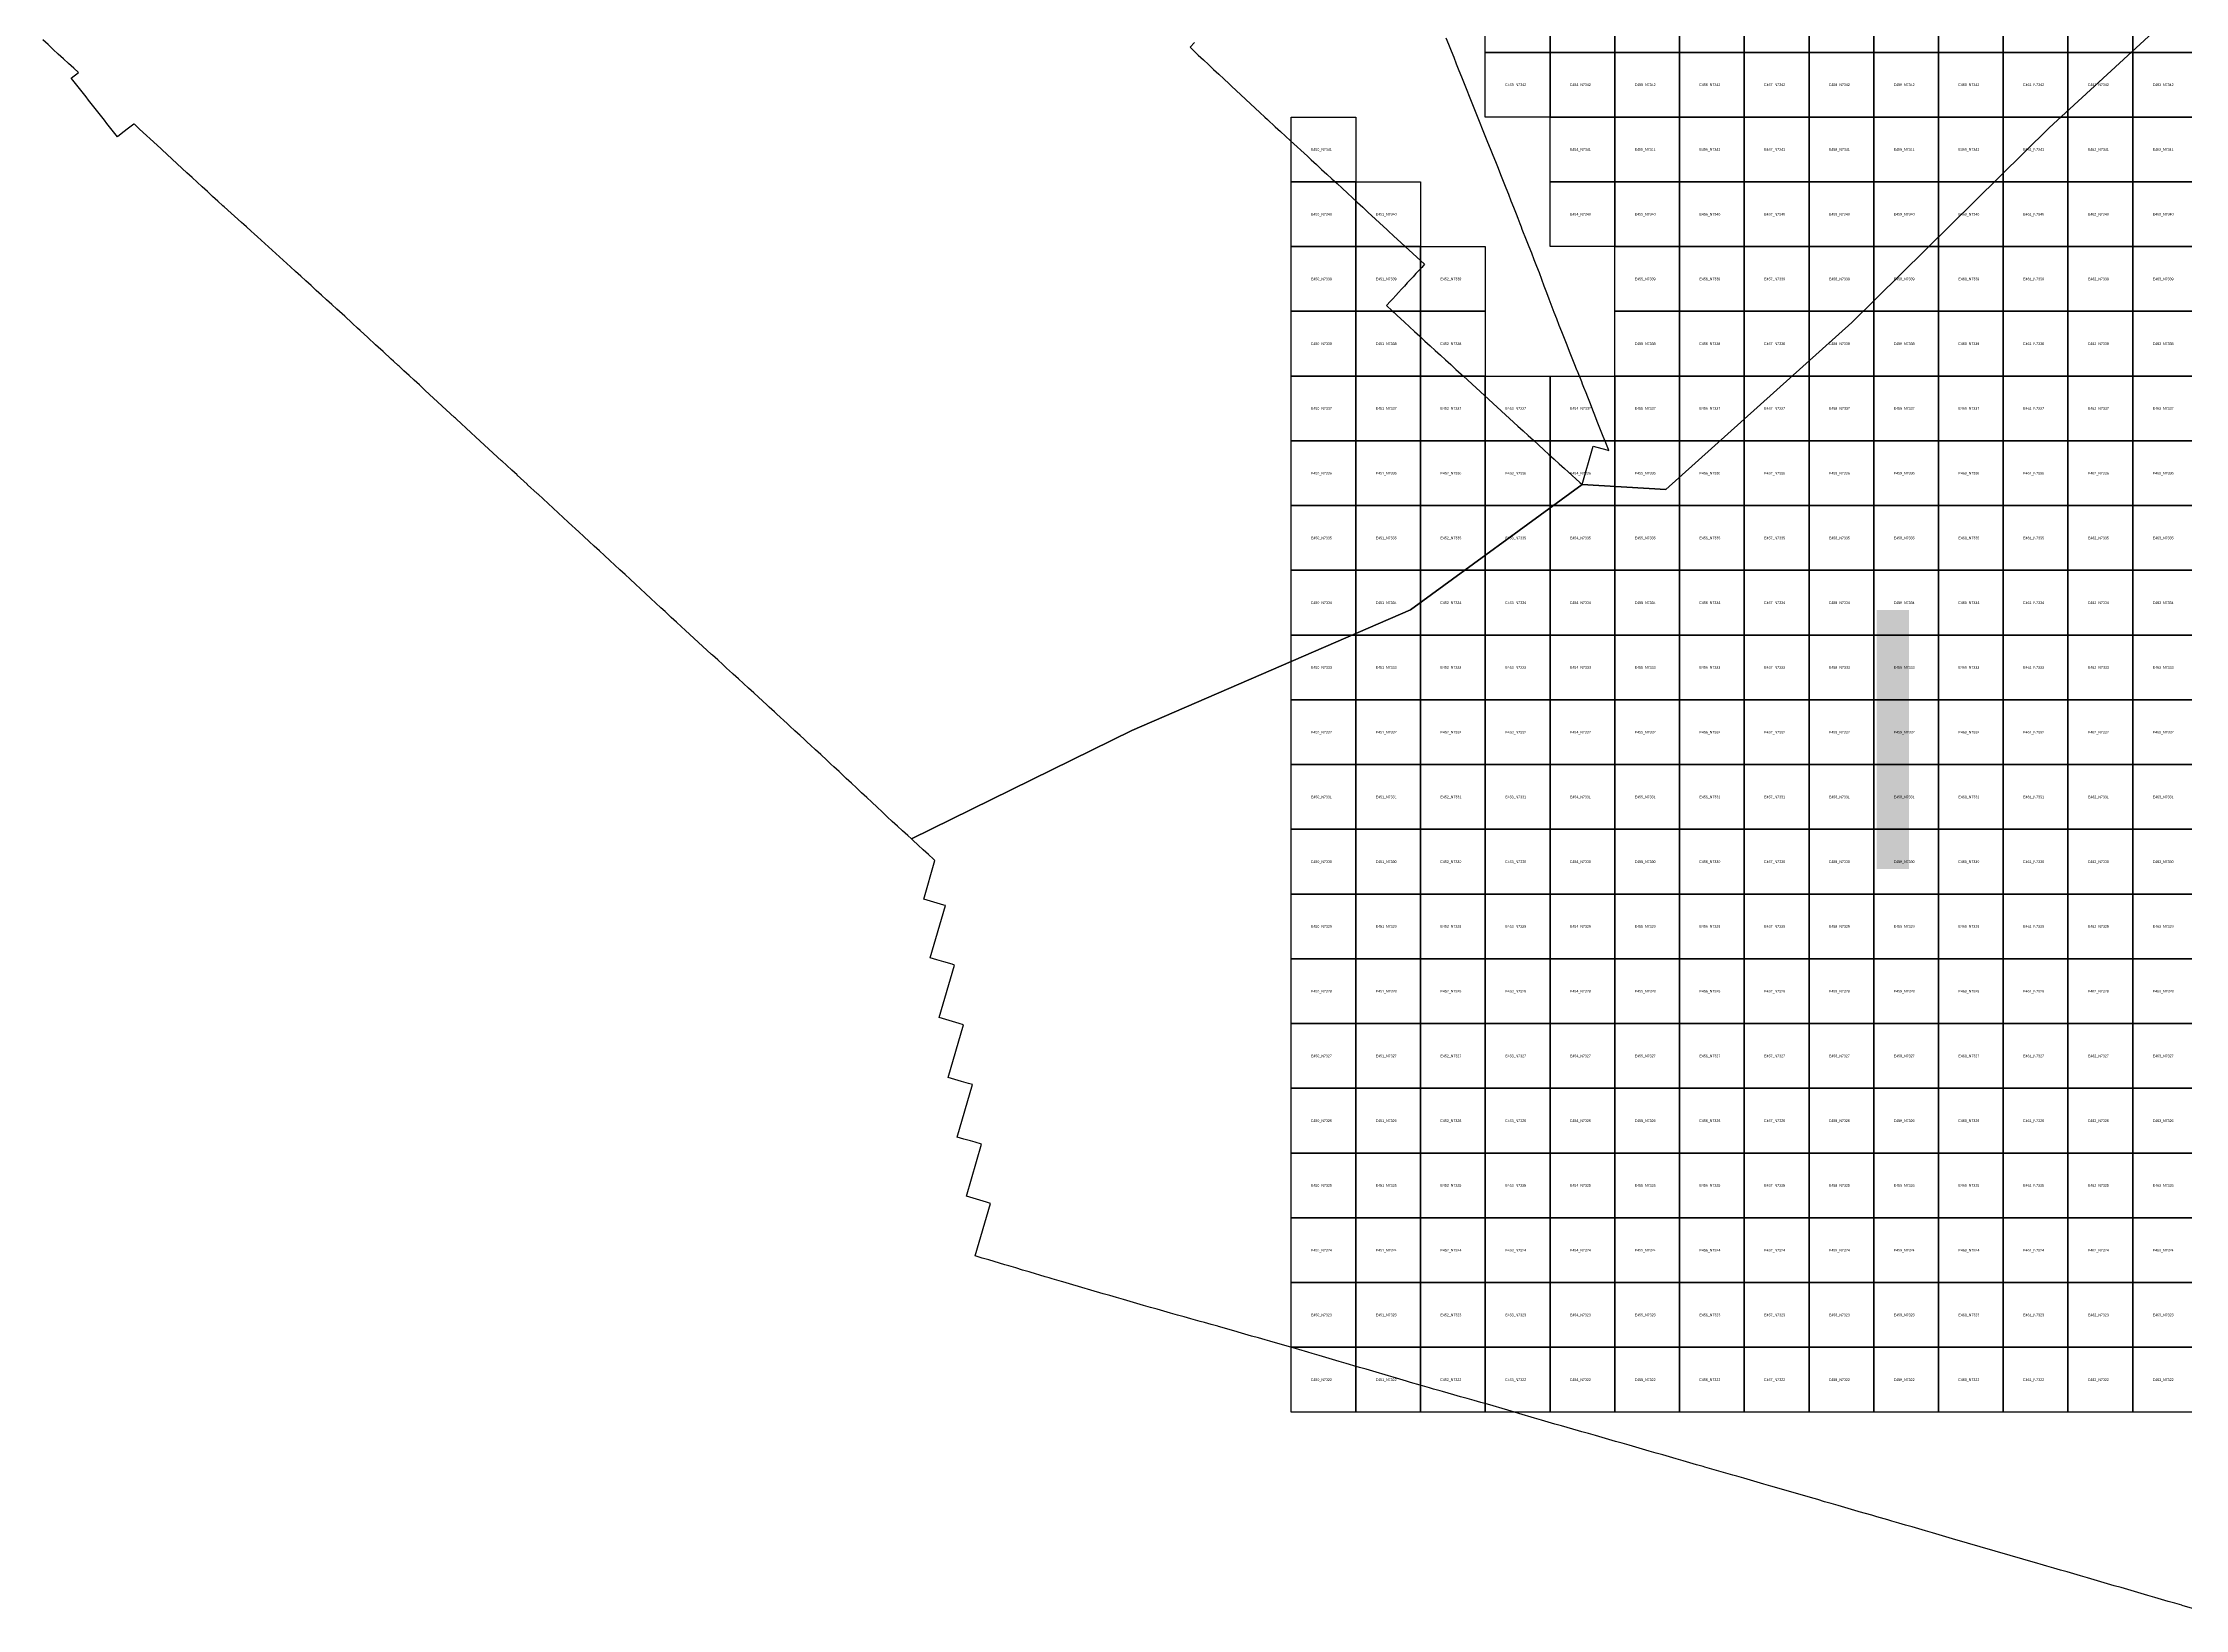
# Model space of a CAD drawing. Extents: x 325010 to 598009, y 7224244 to 7546188.
# Drawn here: x 430722 to 463809, y 7318956 to 7343147 of the extents above; entities that cross this region are included whole.
import ezdxf

# ---------------------------------------------------------------- set-up
doc = ezdxf.new("R2010")
doc.units = 0
for name, color, linetype in [('I', 7, 'Continuous'), ('J', 7, 'Continuous'), ('L', 7, 'Continuous'), ('Limpopo_1', 7, 'Continuous')]:
    doc.layers.add(name, color=color, linetype=linetype)

msp = doc.modelspace()

# ---------------------------------------------------------------- linework, layer by layer
for points in [[(450000, 7341000), (450000, 7342000), (451000, 7342000), (451000, 7341000)], [(450000, 7340000), (450000, 7341000), (451000, 7341000), (451000, 7340000)], [(450000, 7339000), (450000, 7340000), (451000, 7340000), (451000, 7339000)], [(450000, 7338000), (450000, 7339000), (451000, 7339000), (451000, 7338000)], [(450000, 7337000), (450000, 7338000), (451000, 7338000), (451000, 7337000)], [(450000, 7336000), (450000, 7337000), (451000, 7337000), (451000, 7336000)], [(450000, 7335000), (450000, 7336000), (451000, 7336000), (451000, 7335000)], [(450000, 7334000), (450000, 7335000), (451000, 7335000), (451000, 7334000)], [(450000, 7333000), (450000, 7334000), (451000, 7334000), (451000, 7333000)], [(450000, 7332000), (450000, 7333000), (451000, 7333000), (451000, 7332000)], [(450000, 7331000), (450000, 7332000), (451000, 7332000), (451000, 7331000)], [(450000, 7330000), (450000, 7331000), (451000, 7331000), (451000, 7330000)], [(450000, 7329000), (450000, 7330000), (451000, 7330000), (451000, 7329000)], [(450000, 7328000), (450000, 7329000), (451000, 7329000), (451000, 7328000)], [(450000, 7327000), (450000, 7328000), (451000, 7328000), (451000, 7327000)], [(450000, 7326000), (450000, 7327000), (451000, 7327000), (451000, 7326000)], [(450000, 7325000), (450000, 7326000), (451000, 7326000), (451000, 7325000)], [(450000, 7324000), (450000, 7325000), (451000, 7325000), (451000, 7324000)], [(450000, 7323000), (450000, 7324000), (451000, 7324000), (451000, 7323000)], [(450000, 7322000), (450000, 7323000), (451000, 7323000), (451000, 7322000)]]:
    msp.add_lwpolyline(points, close=True)
at = {"layer": 'I'}
msp.add_lwpolyline([(463959, 7318956), (463761, 7319014), (463756, 7319015), (463651, 7319046), (463547, 7319076), (463443, 7319106), (463339, 7319136), (463235, 7319167), (463131, 7319198), (463027, 7319228), (462923, 7319258), (462819, 7319288), (462715, 7319318), (462611, 7319348), (462507, 7319378), (462403, 7319409), (462299, 7319439), (462195, 7319469), (462091, 7319500), (461987, 7319530), (461883, 7319560), (461779, 7319590), (461674, 7319620), (461570, 7319650), (461535, 7319661), (460217, 7320042), (460113, 7320072), (460009, 7320104), (459906, 7320134), (459801, 7320164), (459697, 7320195), (459593, 7320225), (459489, 7320255), (459385, 7320285), (459281, 7320315), (459215, 7320334), (459049, 7320382), (458969, 7320405), (458873, 7320433), (458776, 7320461), (458761, 7320466), (458657, 7320496), (458552, 7320526), (458448, 7320556), (458344, 7320586), (458240, 7320616), (458136, 7320647), (458080, 7320663), (457408, 7320858), (457303, 7320887), (457199, 7320917), (457095, 7320948), (456991, 7320978), (456887, 7321008), (456824, 7321026), (456390, 7321151), (456366, 7321158), (456262, 7321187), (456158, 7321217), (456054, 7321247), (455950, 7321277), (455846, 7321307), (455741, 7321337), (455637, 7321367), (455533, 7321397), (455429, 7321427), (455325, 7321457), (455221, 7321487), (455116, 7321517), (455012, 7321547), (454908, 7321577), (454804, 7321607), (454700, 7321637), (454596, 7321667), (454492, 7321696), (454439, 7321711), (454179, 7321785), (454075, 7321815), (453971, 7321845), (453867, 7321875), (453762, 7321906), (453659, 7321936), (453623, 7321947), (453346, 7322027), (453035, 7322120), (452930, 7322149), (452826, 7322178), (452722, 7322207), (452617, 7322237), (452513, 7322266), (452340, 7322316), (452305, 7322326), (452200, 7322355), (452141, 7322373), (451992, 7322415), (451847, 7322458), (451784, 7322476), (451680, 7322506), (451576, 7322537), (451506, 7322558), (451264, 7322629), (451161, 7322660), (451057, 7322690), (450972, 7322716), (450904, 7322736), (450849, 7322752), (450745, 7322783), (450641, 7322814), (450537, 7322845), (450433, 7322875), (450329, 7322904), (450259, 7322924), (450120, 7322964), (449672, 7323093), (449600, 7323114), (449496, 7323144), (449392, 7323174), (449287, 7323204), (449183, 7323234), (449151, 7323243), (448881, 7323321), (448871, 7323324), (448767, 7323354), (448663, 7323383), (448599, 7323401), (448491, 7323431), (448454, 7323442), (448349, 7323470), (448245, 7323499), (448140, 7323528), (448036, 7323558), (447932, 7323587), (447828, 7323617), (447724, 7323647), (447620, 7323677), (447515, 7323707), (447411, 7323738), (447307, 7323768), (447203, 7323798), (447099, 7323828), (446579, 7323979), (446475, 7324010), (446453, 7324016), (446313, 7324058), (446267, 7324071), (446202, 7324091), (445970, 7324159), (445955, 7324164), (445851, 7324194), (445748, 7324225), (445644, 7324256), (445579, 7324275), (445332, 7324349), (445228, 7324379), (445124, 7324411), (445359, 7325222), (445297, 7325241), (444986, 7325333), (445219, 7326139), (445121, 7326167), (445051, 7326187), (444948, 7326217), (444844, 7326247), (445079, 7327058), (445017, 7327076), (444913, 7327107), (444809, 7327137), (444705, 7327168), (444941, 7327981), (444877, 7328000), (444774, 7328031), (444567, 7328092), (444801, 7328904), (444764, 7328915), (444636, 7328953), (444532, 7328984), (444428, 7329015), (444662, 7329824), (444640, 7329830), (444536, 7329861), (444432, 7329891), (444328, 7329921), (444500, 7330517), (444478, 7330537), (444399, 7330610), (444319, 7330683), (444240, 7330757), (444160, 7330830), (444137, 7330851), (447543, 7332524), (451847, 7334388), (454495, 7336324), (455790, 7336247), (458662, 7338828), (461709, 7341836), (464522, 7344424)], dxfattribs=at)
at = {"layer": 'J'}
msp.add_lwpolyline([(448508, 7343150), (448442, 7343078), (448441, 7343078), (448489, 7343032), (448568, 7342958), (448647, 7342884), (448726, 7342810), (448805, 7342736), (448885, 7342663), (448964, 7342589), (449043, 7342515), (449080, 7342480), (449518, 7342073), (449597, 7342000), (449636, 7341963), (449756, 7341852), (449835, 7341779), (449914, 7341705), (449994, 7341632), (450252, 7341394), (450312, 7341339), (450392, 7341266), (450472, 7341193), (450551, 7341120), (450631, 7341046), (450711, 7340973), (450790, 7340900), (450870, 7340827), (450949, 7340754), (451029, 7340680), (451109, 7340607), (451188, 7340534), (451486, 7340258), (451505, 7340240), (451585, 7340166), (452062, 7339727), (452018, 7339678), (451974, 7339630), (451929, 7339582), (451885, 7339534), (451840, 7339486), (451796, 7339438), (451751, 7339389), (451707, 7339341), (451662, 7339292), (451617, 7339244), (451573, 7339195), (451528, 7339147), (451483, 7339098), (451474, 7339088), (451561, 7339008), (451591, 7338981), (451637, 7338937), (451692, 7338888), (451750, 7338834), (451830, 7338761), (451909, 7338687), (451989, 7338614), (452068, 7338541), (452147, 7338468), (452227, 7338395), (452307, 7338322), (452387, 7338249), (452467, 7338177), (452547, 7338104), (452627, 7338031), (452664, 7337997), (453186, 7337521), (453505, 7337228), (453584, 7337156), (453664, 7337083), (453743, 7337009), (453823, 7336936), (453903, 7336863), (453983, 7336791), (454063, 7336718), (454143, 7336645), (454223, 7336572), (454279, 7336521), (454462, 7336354), (454495, 7336324), (451847, 7334388), (447543, 7332524), (444137, 7330851), (444080, 7330903), (444001, 7330976), (443921, 7331049), (443842, 7331122), (443762, 7331195), (443685, 7331271), (443606, 7331344), (443527, 7331418), (443448, 7331492), (443368, 7331565), (443289, 7331639), (443211, 7331713), (443131, 7331786), (443052, 7331860), (443019, 7331891), (442941, 7331964), (442894, 7332007), (442830, 7332067), (442736, 7332154), (442657, 7332228), (442577, 7332301), (442528, 7332346), (442479, 7332391), (442418, 7332447), (442338, 7332520), (442259, 7332593), (442217, 7332633), (442056, 7332780), (442021, 7332813), (441941, 7332886), (441908, 7332917), (441703, 7333106), (441623, 7333178), (441543, 7333252), (441464, 7333325), (441384, 7333398), (441373, 7333408), (441282, 7333491), (441225, 7333543), (441145, 7333616), (441065, 7333690), (441051, 7333702), (440643, 7334076), (440587, 7334127), (440507, 7334200), (440428, 7334273), (440332, 7334362), (440269, 7334420), (440190, 7334493), (440110, 7334566), (440031, 7334640), (439952, 7334714), (439873, 7334787), (439794, 7334861), (439715, 7334934), (439636, 7335008), (439556, 7335081), (439477, 7335154), (439397, 7335227), (439318, 7335301), (439238, 7335374), (439159, 7335447), (439079, 7335520), (438999, 7335593), (438843, 7335737), (438841, 7335740), (438838, 7335742), (438370, 7336175), (438364, 7336179), (438359, 7336184), (438210, 7336322), (438206, 7336326), (438201, 7336330), (438050, 7336470), (438047, 7336473), (437967, 7336546), (437888, 7336619), (437809, 7336692), (437808, 7336693), (437411, 7337057), (437411, 7337058), (437331, 7337131), (437112, 7337333), (437093, 7337351), (437082, 7337360), (436629, 7337778), (436616, 7337790), (436537, 7337863), (436457, 7337936), (436378, 7338010), (436298, 7338083), (436224, 7338152), (436210, 7338165), (436140, 7338229), (436103, 7338263), (435977, 7338379), (435901, 7338449), (435862, 7338485), (435743, 7338596), (435624, 7338705), (435583, 7338741), (435503, 7338814), (435502, 7338816), (435384, 7338923), (435344, 7338960), (435264, 7339033), (435184, 7339106), (435104, 7339178), (435024, 7339251), (434944, 7339324), (434865, 7339397), (434785, 7339469), (434705, 7339542), (434625, 7339615), (434545, 7339688), (434036, 7340149), (433985, 7340196), (433939, 7340237), (433866, 7340304), (433825, 7340341), (433789, 7340374), (433523, 7340615), (433504, 7340631), (433424, 7340704), (433344, 7340776), (433264, 7340849), (433185, 7340922), (433105, 7340995), (433026, 7341068), (432946, 7341141), (432563, 7341496), (432550, 7341508), (432487, 7341566), (432217, 7341816), (432153, 7341875), (432131, 7341895), (432128, 7341893), (432044, 7341827), (431959, 7341760), (431874, 7341694), (431834, 7341746), (431793, 7341797), (431753, 7341849), (431712, 7341901), (431672, 7341953), (431631, 7342004), (431591, 7342056), (431550, 7342108), (431510, 7342159), (431469, 7342211), (431429, 7342262), (431389, 7342314), (431348, 7342365), (431308, 7342417), (431267, 7342468), (431227, 7342520), (431187, 7342571), (431162, 7342603), (431271, 7342689), (431200, 7342754), (431120, 7342827), (431041, 7342900), (430961, 7342973), (430881, 7343046), (430802, 7343119), (430722, 7343192)], dxfattribs=at)
at = {"layer": 'L'}
msp.add_lwpolyline([(464522, 7344424), (461709, 7341836), (458662, 7338828), (455790, 7336247), (454495, 7336324), (454656, 7336879), (454667, 7336918), (454877, 7336859), (454909, 7336850), (454902, 7336868), (454863, 7336969), (454822, 7337069), (454741, 7337271), (454682, 7337422), (454662, 7337472), (454623, 7337573), (454582, 7337674), (454556, 7337742), (454523, 7337824), (454502, 7337875), (454489, 7337910), (454423, 7338075), (454423, 7338077), (454420, 7338082), (454373, 7338201), (454342, 7338278), (454302, 7338379), (454263, 7338480), (454223, 7338580), (454183, 7338681), (454143, 7338782), (454105, 7338883), (454065, 7338984), (454034, 7339066), (453987, 7339187), (453949, 7339288), (453911, 7339390), (453911, 7339390), (453835, 7339593), (453797, 7339694), (453757, 7339795), (453717, 7339896), (453677, 7339996), (453637, 7340097), (453572, 7340265), (453559, 7340299), (453539, 7340350), (453507, 7340434), (453480, 7340501), (453441, 7340602), (453401, 7340703), (453362, 7340804), (453321, 7340904), (453282, 7341005), (453241, 7341106), (453202, 7341207), (453162, 7341307), (453122, 7341408), (453081, 7341509), (453040, 7341609), (452638, 7342615), (452598, 7342716), (452558, 7342817), (452518, 7342918), (452478, 7343018), (452438, 7343119), (452398, 7343220)], dxfattribs=at)
at = {"layer": 'Limpopo_1'}
for points in [[(453000, 7343000), (453000, 7344000), (454000, 7344000), (454000, 7343000)], [(454000, 7343000), (454000, 7344000), (455000, 7344000), (455000, 7343000)], [(455000, 7343000), (455000, 7344000), (456000, 7344000), (456000, 7343000)], [(456000, 7343000), (456000, 7344000), (457000, 7344000), (457000, 7343000)], [(457000, 7343000), (457000, 7344000), (458000, 7344000), (458000, 7343000)], [(458000, 7343000), (458000, 7344000), (459000, 7344000), (459000, 7343000)], [(459000, 7343000), (459000, 7344000), (460000, 7344000), (460000, 7343000)], [(460000, 7343000), (460000, 7344000), (461000, 7344000), (461000, 7343000)], [(461000, 7343000), (461000, 7344000), (462000, 7344000), (462000, 7343000)], [(462000, 7343000), (462000, 7344000), (463000, 7344000), (463000, 7343000)], [(463000, 7343000), (463000, 7344000), (464000, 7344000), (464000, 7343000)], [(453000, 7342000), (453000, 7343000), (454000, 7343000), (454000, 7342000)], [(454000, 7342000), (454000, 7343000), (455000, 7343000), (455000, 7342000)], [(455000, 7342000), (455000, 7343000), (456000, 7343000), (456000, 7342000)], [(456000, 7342000), (456000, 7343000), (457000, 7343000), (457000, 7342000)], [(457000, 7342000), (457000, 7343000), (458000, 7343000), (458000, 7342000)], [(458000, 7342000), (458000, 7343000), (459000, 7343000), (459000, 7342000)], [(459000, 7342000), (459000, 7343000), (460000, 7343000), (460000, 7342000)], [(460000, 7342000), (460000, 7343000), (461000, 7343000), (461000, 7342000)], [(461000, 7342000), (461000, 7343000), (462000, 7343000), (462000, 7342000)], [(462000, 7342000), (462000, 7343000), (463000, 7343000), (463000, 7342000)], [(463000, 7342000), (463000, 7343000), (464000, 7343000), (464000, 7342000)], [(454000, 7341000), (454000, 7342000), (455000, 7342000), (455000, 7341000)], [(455000, 7341000), (455000, 7342000), (456000, 7342000), (456000, 7341000)], [(456000, 7341000), (456000, 7342000), (457000, 7342000), (457000, 7341000)], [(457000, 7341000), (457000, 7342000), (458000, 7342000), (458000, 7341000)], [(458000, 7341000), (458000, 7342000), (459000, 7342000), (459000, 7341000)], [(459000, 7341000), (459000, 7342000), (460000, 7342000), (460000, 7341000)], [(460000, 7341000), (460000, 7342000), (461000, 7342000), (461000, 7341000)], [(461000, 7341000), (461000, 7342000), (462000, 7342000), (462000, 7341000)], [(462000, 7341000), (462000, 7342000), (463000, 7342000), (463000, 7341000)], [(463000, 7341000), (463000, 7342000), (464000, 7342000), (464000, 7341000)], [(451000, 7340000), (451000, 7341000), (452000, 7341000), (452000, 7340000)], [(454000, 7340000), (454000, 7341000), (455000, 7341000), (455000, 7340000)], [(455000, 7340000), (455000, 7341000), (456000, 7341000), (456000, 7340000)], [(456000, 7340000), (456000, 7341000), (457000, 7341000), (457000, 7340000)], [(457000, 7340000), (457000, 7341000), (458000, 7341000), (458000, 7340000)], [(458000, 7340000), (458000, 7341000), (459000, 7341000), (459000, 7340000)], [(459000, 7340000), (459000, 7341000), (460000, 7341000), (460000, 7340000)], [(460000, 7340000), (460000, 7341000), (461000, 7341000), (461000, 7340000)], [(461000, 7340000), (461000, 7341000), (462000, 7341000), (462000, 7340000)], [(462000, 7340000), (462000, 7341000), (463000, 7341000), (463000, 7340000)], [(463000, 7340000), (463000, 7341000), (464000, 7341000), (464000, 7340000)], [(451000, 7339000), (451000, 7340000), (452000, 7340000), (452000, 7339000)], [(452000, 7339000), (452000, 7340000), (453000, 7340000), (453000, 7339000)], [(455000, 7339000), (455000, 7340000), (456000, 7340000), (456000, 7339000)], [(456000, 7339000), (456000, 7340000), (457000, 7340000), (457000, 7339000)], [(457000, 7339000), (457000, 7340000), (458000, 7340000), (458000, 7339000)], [(458000, 7339000), (458000, 7340000), (459000, 7340000), (459000, 7339000)], [(459000, 7339000), (459000, 7340000), (460000, 7340000), (460000, 7339000)], [(460000, 7339000), (460000, 7340000), (461000, 7340000), (461000, 7339000)], [(461000, 7339000), (461000, 7340000), (462000, 7340000), (462000, 7339000)], [(462000, 7339000), (462000, 7340000), (463000, 7340000), (463000, 7339000)], [(463000, 7339000), (463000, 7340000), (464000, 7340000), (464000, 7339000)], [(451000, 7338000), (451000, 7339000), (452000, 7339000), (452000, 7338000)], [(452000, 7338000), (452000, 7339000), (453000, 7339000), (453000, 7338000)], [(455000, 7338000), (455000, 7339000), (456000, 7339000), (456000, 7338000)], [(456000, 7338000), (456000, 7339000), (457000, 7339000), (457000, 7338000)], [(457000, 7338000), (457000, 7339000), (458000, 7339000), (458000, 7338000)], [(458000, 7338000), (458000, 7339000), (459000, 7339000), (459000, 7338000)], [(459000, 7338000), (459000, 7339000), (460000, 7339000), (460000, 7338000)], [(460000, 7338000), (460000, 7339000), (461000, 7339000), (461000, 7338000)], [(461000, 7338000), (461000, 7339000), (462000, 7339000), (462000, 7338000)], [(462000, 7338000), (462000, 7339000), (463000, 7339000), (463000, 7338000)], [(463000, 7338000), (463000, 7339000), (464000, 7339000), (464000, 7338000)], [(451000, 7337000), (451000, 7338000), (452000, 7338000), (452000, 7337000)], [(452000, 7337000), (452000, 7338000), (453000, 7338000), (453000, 7337000)], [(453000, 7337000), (453000, 7338000), (454000, 7338000), (454000, 7337000)], [(454000, 7337000), (454000, 7338000), (455000, 7338000), (455000, 7337000)], [(455000, 7337000), (455000, 7338000), (456000, 7338000), (456000, 7337000)], [(456000, 7337000), (456000, 7338000), (457000, 7338000), (457000, 7337000)], [(457000, 7337000), (457000, 7338000), (458000, 7338000), (458000, 7337000)], [(458000, 7337000), (458000, 7338000), (459000, 7338000), (459000, 7337000)], [(459000, 7337000), (459000, 7338000), (460000, 7338000), (460000, 7337000)], [(460000, 7337000), (460000, 7338000), (461000, 7338000), (461000, 7337000)], [(461000, 7337000), (461000, 7338000), (462000, 7338000), (462000, 7337000)], [(462000, 7337000), (462000, 7338000), (463000, 7338000), (463000, 7337000)], [(463000, 7337000), (463000, 7338000), (464000, 7338000), (464000, 7337000)], [(451000, 7336000), (451000, 7337000), (452000, 7337000), (452000, 7336000)], [(452000, 7336000), (452000, 7337000), (453000, 7337000), (453000, 7336000)], [(453000, 7336000), (453000, 7337000), (454000, 7337000), (454000, 7336000)], [(454000, 7336000), (454000, 7337000), (455000, 7337000), (455000, 7336000)], [(455000, 7336000), (455000, 7337000), (456000, 7337000), (456000, 7336000)], [(456000, 7336000), (456000, 7337000), (457000, 7337000), (457000, 7336000)], [(457000, 7336000), (457000, 7337000), (458000, 7337000), (458000, 7336000)], [(458000, 7336000), (458000, 7337000), (459000, 7337000), (459000, 7336000)], [(459000, 7336000), (459000, 7337000), (460000, 7337000), (460000, 7336000)], [(460000, 7336000), (460000, 7337000), (461000, 7337000), (461000, 7336000)], [(461000, 7336000), (461000, 7337000), (462000, 7337000), (462000, 7336000)], [(462000, 7336000), (462000, 7337000), (463000, 7337000), (463000, 7336000)], [(463000, 7336000), (463000, 7337000), (464000, 7337000), (464000, 7336000)], [(451000, 7335000), (451000, 7336000), (452000, 7336000), (452000, 7335000)], [(452000, 7335000), (452000, 7336000), (453000, 7336000), (453000, 7335000)], [(453000, 7335000), (453000, 7336000), (454000, 7336000), (454000, 7335000)], [(454000, 7335000), (454000, 7336000), (455000, 7336000), (455000, 7335000)], [(455000, 7335000), (455000, 7336000), (456000, 7336000), (456000, 7335000)], [(456000, 7335000), (456000, 7336000), (457000, 7336000), (457000, 7335000)], [(457000, 7335000), (457000, 7336000), (458000, 7336000), (458000, 7335000)], [(458000, 7335000), (458000, 7336000), (459000, 7336000), (459000, 7335000)], [(459000, 7335000), (459000, 7336000), (460000, 7336000), (460000, 7335000)], [(460000, 7335000), (460000, 7336000), (461000, 7336000), (461000, 7335000)], [(461000, 7335000), (461000, 7336000), (462000, 7336000), (462000, 7335000)], [(462000, 7335000), (462000, 7336000), (463000, 7336000), (463000, 7335000)], [(463000, 7335000), (463000, 7336000), (464000, 7336000), (464000, 7335000)], [(451000, 7334000), (451000, 7335000), (452000, 7335000), (452000, 7334000)], [(452000, 7334000), (452000, 7335000), (453000, 7335000), (453000, 7334000)], [(453000, 7334000), (453000, 7335000), (454000, 7335000), (454000, 7334000)], [(454000, 7334000), (454000, 7335000), (455000, 7335000), (455000, 7334000)], [(455000, 7334000), (455000, 7335000), (456000, 7335000), (456000, 7334000)], [(456000, 7334000), (456000, 7335000), (457000, 7335000), (457000, 7334000)], [(457000, 7334000), (457000, 7335000), (458000, 7335000), (458000, 7334000)], [(458000, 7334000), (458000, 7335000), (459000, 7335000), (459000, 7334000)], [(459000, 7334000), (459000, 7335000), (460000, 7335000), (460000, 7334000)], [(460000, 7334000), (460000, 7335000), (461000, 7335000), (461000, 7334000)], [(461000, 7334000), (461000, 7335000), (462000, 7335000), (462000, 7334000)], [(462000, 7334000), (462000, 7335000), (463000, 7335000), (463000, 7334000)], [(463000, 7334000), (463000, 7335000), (464000, 7335000), (464000, 7334000)], [(451000, 7333000), (451000, 7334000), (452000, 7334000), (452000, 7333000)], [(452000, 7333000), (452000, 7334000), (453000, 7334000), (453000, 7333000)], [(453000, 7333000), (453000, 7334000), (454000, 7334000), (454000, 7333000)], [(454000, 7333000), (454000, 7334000), (455000, 7334000), (455000, 7333000)], [(455000, 7333000), (455000, 7334000), (456000, 7334000), (456000, 7333000)], [(456000, 7333000), (456000, 7334000), (457000, 7334000), (457000, 7333000)], [(457000, 7333000), (457000, 7334000), (458000, 7334000), (458000, 7333000)], [(458000, 7333000), (458000, 7334000), (459000, 7334000), (459000, 7333000)], [(459000, 7333000), (459000, 7334000), (460000, 7334000), (460000, 7333000)], [(460000, 7333000), (460000, 7334000), (461000, 7334000), (461000, 7333000)], [(461000, 7333000), (461000, 7334000), (462000, 7334000), (462000, 7333000)], [(462000, 7333000), (462000, 7334000), (463000, 7334000), (463000, 7333000)], [(463000, 7333000), (463000, 7334000), (464000, 7334000), (464000, 7333000)], [(451000, 7332000), (451000, 7333000), (452000, 7333000), (452000, 7332000)], [(452000, 7332000), (452000, 7333000), (453000, 7333000), (453000, 7332000)], [(453000, 7332000), (453000, 7333000), (454000, 7333000), (454000, 7332000)], [(454000, 7332000), (454000, 7333000), (455000, 7333000), (455000, 7332000)], [(455000, 7332000), (455000, 7333000), (456000, 7333000), (456000, 7332000)], [(456000, 7332000), (456000, 7333000), (457000, 7333000), (457000, 7332000)], [(457000, 7332000), (457000, 7333000), (458000, 7333000), (458000, 7332000)], [(458000, 7332000), (458000, 7333000), (459000, 7333000), (459000, 7332000)], [(459000, 7332000), (459000, 7333000), (460000, 7333000), (460000, 7332000)], [(460000, 7332000), (460000, 7333000), (461000, 7333000), (461000, 7332000)], [(461000, 7332000), (461000, 7333000), (462000, 7333000), (462000, 7332000)], [(462000, 7332000), (462000, 7333000), (463000, 7333000), (463000, 7332000)], [(463000, 7332000), (463000, 7333000), (464000, 7333000), (464000, 7332000)], [(451000, 7331000), (451000, 7332000), (452000, 7332000), (452000, 7331000)], [(452000, 7331000), (452000, 7332000), (453000, 7332000), (453000, 7331000)], [(453000, 7331000), (453000, 7332000), (454000, 7332000), (454000, 7331000)], [(454000, 7331000), (454000, 7332000), (455000, 7332000), (455000, 7331000)], [(455000, 7331000), (455000, 7332000), (456000, 7332000), (456000, 7331000)], [(456000, 7331000), (456000, 7332000), (457000, 7332000), (457000, 7331000)], [(457000, 7331000), (457000, 7332000), (458000, 7332000), (458000, 7331000)], [(458000, 7331000), (458000, 7332000), (459000, 7332000), (459000, 7331000)], [(459000, 7331000), (459000, 7332000), (460000, 7332000), (460000, 7331000)], [(460000, 7331000), (460000, 7332000), (461000, 7332000), (461000, 7331000)], [(461000, 7331000), (461000, 7332000), (462000, 7332000), (462000, 7331000)], [(462000, 7331000), (462000, 7332000), (463000, 7332000), (463000, 7331000)], [(463000, 7331000), (463000, 7332000), (464000, 7332000), (464000, 7331000)], [(451000, 7330000), (451000, 7331000), (452000, 7331000), (452000, 7330000)], [(452000, 7330000), (452000, 7331000), (453000, 7331000), (453000, 7330000)], [(453000, 7330000), (453000, 7331000), (454000, 7331000), (454000, 7330000)], [(454000, 7330000), (454000, 7331000), (455000, 7331000), (455000, 7330000)], [(455000, 7330000), (455000, 7331000), (456000, 7331000), (456000, 7330000)], [(456000, 7330000), (456000, 7331000), (457000, 7331000), (457000, 7330000)], [(457000, 7330000), (457000, 7331000), (458000, 7331000), (458000, 7330000)], [(458000, 7330000), (458000, 7331000), (459000, 7331000), (459000, 7330000)], [(459000, 7330000), (459000, 7331000), (460000, 7331000), (460000, 7330000)], [(460000, 7330000), (460000, 7331000), (461000, 7331000), (461000, 7330000)], [(461000, 7330000), (461000, 7331000), (462000, 7331000), (462000, 7330000)], [(462000, 7330000), (462000, 7331000), (463000, 7331000), (463000, 7330000)], [(463000, 7330000), (463000, 7331000), (464000, 7331000), (464000, 7330000)], [(451000, 7329000), (451000, 7330000), (452000, 7330000), (452000, 7329000)], [(452000, 7329000), (452000, 7330000), (453000, 7330000), (453000, 7329000)], [(453000, 7329000), (453000, 7330000), (454000, 7330000), (454000, 7329000)], [(454000, 7329000), (454000, 7330000), (455000, 7330000), (455000, 7329000)], [(455000, 7329000), (455000, 7330000), (456000, 7330000), (456000, 7329000)], [(456000, 7329000), (456000, 7330000), (457000, 7330000), (457000, 7329000)], [(457000, 7329000), (457000, 7330000), (458000, 7330000), (458000, 7329000)], [(458000, 7329000), (458000, 7330000), (459000, 7330000), (459000, 7329000)], [(459000, 7329000), (459000, 7330000), (460000, 7330000), (460000, 7329000)], [(460000, 7329000), (460000, 7330000), (461000, 7330000), (461000, 7329000)], [(461000, 7329000), (461000, 7330000), (462000, 7330000), (462000, 7329000)], [(462000, 7329000), (462000, 7330000), (463000, 7330000), (463000, 7329000)], [(463000, 7329000), (463000, 7330000), (464000, 7330000), (464000, 7329000)], [(451000, 7328000), (451000, 7329000), (452000, 7329000), (452000, 7328000)], [(452000, 7328000), (452000, 7329000), (453000, 7329000), (453000, 7328000)], [(453000, 7328000), (453000, 7329000), (454000, 7329000), (454000, 7328000)], [(454000, 7328000), (454000, 7329000), (455000, 7329000), (455000, 7328000)], [(455000, 7328000), (455000, 7329000), (456000, 7329000), (456000, 7328000)], [(456000, 7328000), (456000, 7329000), (457000, 7329000), (457000, 7328000)], [(457000, 7328000), (457000, 7329000), (458000, 7329000), (458000, 7328000)], [(458000, 7328000), (458000, 7329000), (459000, 7329000), (459000, 7328000)], [(459000, 7328000), (459000, 7329000), (460000, 7329000), (460000, 7328000)], [(460000, 7328000), (460000, 7329000), (461000, 7329000), (461000, 7328000)], [(461000, 7328000), (461000, 7329000), (462000, 7329000), (462000, 7328000)], [(462000, 7328000), (462000, 7329000), (463000, 7329000), (463000, 7328000)], [(463000, 7328000), (463000, 7329000), (464000, 7329000), (464000, 7328000)], [(451000, 7327000), (451000, 7328000), (452000, 7328000), (452000, 7327000)], [(452000, 7327000), (452000, 7328000), (453000, 7328000), (453000, 7327000)], [(453000, 7327000), (453000, 7328000), (454000, 7328000), (454000, 7327000)], [(454000, 7327000), (454000, 7328000), (455000, 7328000), (455000, 7327000)], [(455000, 7327000), (455000, 7328000), (456000, 7328000), (456000, 7327000)], [(456000, 7327000), (456000, 7328000), (457000, 7328000), (457000, 7327000)], [(457000, 7327000), (457000, 7328000), (458000, 7328000), (458000, 7327000)], [(458000, 7327000), (458000, 7328000), (459000, 7328000), (459000, 7327000)], [(459000, 7327000), (459000, 7328000), (460000, 7328000), (460000, 7327000)], [(460000, 7327000), (460000, 7328000), (461000, 7328000), (461000, 7327000)], [(461000, 7327000), (461000, 7328000), (462000, 7328000), (462000, 7327000)], [(462000, 7327000), (462000, 7328000), (463000, 7328000), (463000, 7327000)], [(463000, 7327000), (463000, 7328000), (464000, 7328000), (464000, 7327000)], [(451000, 7326000), (451000, 7327000), (452000, 7327000), (452000, 7326000)], [(452000, 7326000), (452000, 7327000), (453000, 7327000), (453000, 7326000)], [(453000, 7326000), (453000, 7327000), (454000, 7327000), (454000, 7326000)], [(454000, 7326000), (454000, 7327000), (455000, 7327000), (455000, 7326000)], [(455000, 7326000), (455000, 7327000), (456000, 7327000), (456000, 7326000)], [(456000, 7326000), (456000, 7327000), (457000, 7327000), (457000, 7326000)], [(457000, 7326000), (457000, 7327000), (458000, 7327000), (458000, 7326000)], [(458000, 7326000), (458000, 7327000), (459000, 7327000), (459000, 7326000)], [(459000, 7326000), (459000, 7327000), (460000, 7327000), (460000, 7326000)], [(460000, 7326000), (460000, 7327000), (461000, 7327000), (461000, 7326000)], [(461000, 7326000), (461000, 7327000), (462000, 7327000), (462000, 7326000)], [(462000, 7326000), (462000, 7327000), (463000, 7327000), (463000, 7326000)], [(463000, 7326000), (463000, 7327000), (464000, 7327000), (464000, 7326000)], [(451000, 7325000), (451000, 7326000), (452000, 7326000), (452000, 7325000)], [(452000, 7325000), (452000, 7326000), (453000, 7326000), (453000, 7325000)], [(453000, 7325000), (453000, 7326000), (454000, 7326000), (454000, 7325000)], [(454000, 7325000), (454000, 7326000), (455000, 7326000), (455000, 7325000)], [(455000, 7325000), (455000, 7326000), (456000, 7326000), (456000, 7325000)], [(456000, 7325000), (456000, 7326000), (457000, 7326000), (457000, 7325000)], [(457000, 7325000), (457000, 7326000), (458000, 7326000), (458000, 7325000)], [(458000, 7325000), (458000, 7326000), (459000, 7326000), (459000, 7325000)], [(459000, 7325000), (459000, 7326000), (460000, 7326000), (460000, 7325000)], [(460000, 7325000), (460000, 7326000), (461000, 7326000), (461000, 7325000)], [(461000, 7325000), (461000, 7326000), (462000, 7326000), (462000, 7325000)], [(462000, 7325000), (462000, 7326000), (463000, 7326000), (463000, 7325000)], [(463000, 7325000), (463000, 7326000), (464000, 7326000), (464000, 7325000)], [(451000, 7324000), (451000, 7325000), (452000, 7325000), (452000, 7324000)], [(452000, 7324000), (452000, 7325000), (453000, 7325000), (453000, 7324000)], [(453000, 7324000), (453000, 7325000), (454000, 7325000), (454000, 7324000)], [(454000, 7324000), (454000, 7325000), (455000, 7325000), (455000, 7324000)], [(455000, 7324000), (455000, 7325000), (456000, 7325000), (456000, 7324000)], [(456000, 7324000), (456000, 7325000), (457000, 7325000), (457000, 7324000)], [(457000, 7324000), (457000, 7325000), (458000, 7325000), (458000, 7324000)], [(458000, 7324000), (458000, 7325000), (459000, 7325000), (459000, 7324000)], [(459000, 7324000), (459000, 7325000), (460000, 7325000), (460000, 7324000)], [(460000, 7324000), (460000, 7325000), (461000, 7325000), (461000, 7324000)], [(461000, 7324000), (461000, 7325000), (462000, 7325000), (462000, 7324000)], [(462000, 7324000), (462000, 7325000), (463000, 7325000), (463000, 7324000)], [(463000, 7324000), (463000, 7325000), (464000, 7325000), (464000, 7324000)], [(451000, 7323000), (451000, 7324000), (452000, 7324000), (452000, 7323000)], [(452000, 7323000), (452000, 7324000), (453000, 7324000), (453000, 7323000)], [(453000, 7323000), (453000, 7324000), (454000, 7324000), (454000, 7323000)], [(454000, 7323000), (454000, 7324000), (455000, 7324000), (455000, 7323000)], [(455000, 7323000), (455000, 7324000), (456000, 7324000), (456000, 7323000)], [(456000, 7323000), (456000, 7324000), (457000, 7324000), (457000, 7323000)], [(457000, 7323000), (457000, 7324000), (458000, 7324000), (458000, 7323000)], [(458000, 7323000), (458000, 7324000), (459000, 7324000), (459000, 7323000)], [(459000, 7323000), (459000, 7324000), (460000, 7324000), (460000, 7323000)], [(460000, 7323000), (460000, 7324000), (461000, 7324000), (461000, 7323000)], [(461000, 7323000), (461000, 7324000), (462000, 7324000), (462000, 7323000)], [(462000, 7323000), (462000, 7324000), (463000, 7324000), (463000, 7323000)], [(463000, 7323000), (463000, 7324000), (464000, 7324000), (464000, 7323000)], [(451000, 7322000), (451000, 7323000), (452000, 7323000), (452000, 7322000)], [(452000, 7322000), (452000, 7323000), (453000, 7323000), (453000, 7322000)], [(453000, 7322000), (453000, 7323000), (454000, 7323000), (454000, 7322000)], [(454000, 7322000), (454000, 7323000), (455000, 7323000), (455000, 7322000)], [(455000, 7322000), (455000, 7323000), (456000, 7323000), (456000, 7322000)], [(456000, 7322000), (456000, 7323000), (457000, 7323000), (457000, 7322000)], [(457000, 7322000), (457000, 7323000), (458000, 7323000), (458000, 7322000)], [(458000, 7322000), (458000, 7323000), (459000, 7323000), (459000, 7322000)], [(459000, 7322000), (459000, 7323000), (460000, 7323000), (460000, 7322000)], [(460000, 7322000), (460000, 7323000), (461000, 7323000), (461000, 7322000)], [(461000, 7322000), (461000, 7323000), (462000, 7323000), (462000, 7322000)], [(462000, 7322000), (462000, 7323000), (463000, 7323000), (463000, 7322000)], [(463000, 7322000), (463000, 7323000), (464000, 7323000), (464000, 7322000)]]:
    msp.add_lwpolyline(points, close=True, dxfattribs=at)

# ---------------------------------------------------------------- texts
for s, height, p in [('E450_N7341', 40, (450308, 7341480)), ('E450_N7340', 40, (450308, 7340480)), ('E450_N7339', 40, (450308, 7339480)), ('E450_N7338', 40, (450308, 7338480)), ('E450_N7337', 40, (450308, 7337480)), ('E450_N7336', 40, (450308, 7336480)), ('E450_N7335', 40, (450308, 7335480)), ('E450_N7334', 40, (450308, 7334480)), ('I', 4000, (458552, 7330386)), ('E450_N7333', 40, (450308, 7333480)), ('E450_N7332', 40, (450308, 7332480)), ('E450_N7331', 40, (450308, 7331480)), ('E450_N7330', 40, (450308, 7330480)), ('E450_N7329', 40, (450308, 7329480)), ('E450_N7328', 40, (450308, 7328480)), ('E450_N7327', 40, (450308, 7327480)), ('E450_N7326', 40, (450308, 7326480)), ('E450_N7325', 40, (450308, 7325480)), ('E450_N7324', 40, (450308, 7324480)), ('E450_N7323', 40, (450308, 7323480)), ('E450_N7322', 40, (450308, 7322480))]:
    msp.add_text(s, height=height).set_placement(p)
for s, p in [('E453_N7342', (453308, 7342480)), ('E454_N7342', (454308, 7342480)), ('E455_N7342', (455308, 7342480)), ('E456_N7342', (456308, 7342480)), ('E457_N7342', (457308, 7342480)), ('E458_N7342', (458308, 7342480)), ('E459_N7342', (459308, 7342480)), ('E460_N7342', (460308, 7342480)), ('E461_N7342', (461308, 7342480)), ('E462_N7342', (462308, 7342480)), ('E463_N7342', (463308, 7342480)), ('E454_N7341', (454308, 7341480)), ('E455_N7341', (455308, 7341480)), ('E456_N7341', (456308, 7341480)), ('E457_N7341', (457308, 7341480)), ('E458_N7341', (458308, 7341480)), ('E459_N7341', (459308, 7341480)), ('E460_N7341', (460308, 7341480)), ('E461_N7341', (461308, 7341480)), ('E462_N7341', (462308, 7341480)), ('E463_N7341', (463308, 7341480)), ('E451_N7340', (451308, 7340480)), ('E454_N7340', (454308, 7340480)), ('E455_N7340', (455308, 7340480)), ('E456_N7340', (456308, 7340480)), ('E457_N7340', (457308, 7340480)), ('E458_N7340', (458308, 7340480)), ('E459_N7340', (459308, 7340480)), ('E460_N7340', (460308, 7340480)), ('E461_N7340', (461308, 7340480)), ('E462_N7340', (462308, 7340480)), ('E463_N7340', (463308, 7340480)), ('E451_N7339', (451308, 7339480)), ('E452_N7339', (452308, 7339480)), ('E455_N7339', (455308, 7339480)), ('E456_N7339', (456308, 7339480)), ('E457_N7339', (457308, 7339480)), ('E458_N7339', (458308, 7339480)), ('E459_N7339', (459308, 7339480)), ('E460_N7339', (460308, 7339480)), ('E461_N7339', (461308, 7339480)), ('E462_N7339', (462308, 7339480)), ('E463_N7339', (463308, 7339480)), ('E451_N7338', (451308, 7338480)), ('E452_N7338', (452308, 7338480)), ('E455_N7338', (455308, 7338480)), ('E456_N7338', (456308, 7338480)), ('E457_N7338', (457308, 7338480)), ('E458_N7338', (458308, 7338480)), ('E459_N7338', (459308, 7338480)), ('E460_N7338', (460308, 7338480)), ('E461_N7338', (461308, 7338480)), ('E462_N7338', (462308, 7338480)), ('E463_N7338', (463308, 7338480)), ('E451_N7337', (451308, 7337480)), ('E452_N7337', (452308, 7337480)), ('E453_N7337', (453308, 7337480)), ('E454_N7337', (454308, 7337480)), ('E455_N7337', (455308, 7337480)), ('E456_N7337', (456308, 7337480)), ('E457_N7337', (457308, 7337480)), ('E458_N7337', (458308, 7337480)), ('E459_N7337', (459308, 7337480)), ('E460_N7337', (460308, 7337480)), ('E461_N7337', (461308, 7337480)), ('E462_N7337', (462308, 7337480)), ('E463_N7337', (463308, 7337480)), ('E451_N7336', (451308, 7336480)), ('E452_N7336', (452308, 7336480)), ('E453_N7336', (453308, 7336480)), ('E454_N7336', (454308, 7336480)), ('E455_N7336', (455308, 7336480)), ('E456_N7336', (456308, 7336480)), ('E457_N7336', (457308, 7336480)), ('E458_N7336', (458308, 7336480)), ('E459_N7336', (459308, 7336480)), ('E460_N7336', (460308, 7336480)), ('E461_N7336', (461308, 7336480)), ('E462_N7336', (462308, 7336480)), ('E463_N7336', (463308, 7336480)), ('E451_N7335', (451308, 7335480)), ('E452_N7335', (452308, 7335480)), ('E453_N7335', (453308, 7335480)), ('E454_N7335', (454308, 7335480)), ('E455_N7335', (455308, 7335480)), ('E456_N7335', (456308, 7335480)), ('E457_N7335', (457308, 7335480)), ('E458_N7335', (458308, 7335480)), ('E459_N7335', (459308, 7335480)), ('E460_N7335', (460308, 7335480)), ('E461_N7335', (461308, 7335480)), ('E462_N7335', (462308, 7335480)), ('E463_N7335', (463308, 7335480)), ('E451_N7334', (451308, 7334480)), ('E452_N7334', (452308, 7334480)), ('E453_N7334', (453308, 7334480)), ('E454_N7334', (454308, 7334480)), ('E455_N7334', (455308, 7334480)), ('E456_N7334', (456308, 7334480)), ('E457_N7334', (457308, 7334480)), ('E458_N7334', (458308, 7334480)), ('E459_N7334', (459308, 7334480)), ('E460_N7334', (460308, 7334480)), ('E461_N7334', (461308, 7334480)), ('E462_N7334', (462308, 7334480)), ('E463_N7334', (463308, 7334480)), ('E451_N7333', (451308, 7333480)), ('E452_N7333', (452308, 7333480)), ('E453_N7333', (453308, 7333480)), ('E454_N7333', (454308, 7333480)), ('E455_N7333', (455308, 7333480)), ('E456_N7333', (456308, 7333480)), ('E457_N7333', (457308, 7333480)), ('E458_N7333', (458308, 7333480)), ('E459_N7333', (459308, 7333480)), ('E460_N7333', (460308, 7333480)), ('E461_N7333', (461308, 7333480)), ('E462_N7333', (462308, 7333480)), ('E463_N7333', (463308, 7333480)), ('E451_N7332', (451308, 7332480)), ('E452_N7332', (452308, 7332480)), ('E453_N7332', (453308, 7332480)), ('E454_N7332', (454308, 7332480)), ('E455_N7332', (455308, 7332480)), ('E456_N7332', (456308, 7332480)), ('E457_N7332', (457308, 7332480)), ('E458_N7332', (458308, 7332480)), ('E459_N7332', (459308, 7332480)), ('E460_N7332', (460308, 7332480)), ('E461_N7332', (461308, 7332480)), ('E462_N7332', (462308, 7332480)), ('E463_N7332', (463308, 7332480)), ('E451_N7331', (451308, 7331480)), ('E452_N7331', (452308, 7331480)), ('E453_N7331', (453308, 7331480)), ('E454_N7331', (454308, 7331480)), ('E455_N7331', (455308, 7331480)), ('E456_N7331', (456308, 7331480)), ('E457_N7331', (457308, 7331480)), ('E458_N7331', (458308, 7331480)), ('E459_N7331', (459308, 7331480)), ('E460_N7331', (460308, 7331480)), ('E461_N7331', (461308, 7331480)), ('E462_N7331', (462308, 7331480)), ('E463_N7331', (463308, 7331480)), ('E451_N7330', (451308, 7330480)), ('E452_N7330', (452308, 7330480)), ('E453_N7330', (453308, 7330480)), ('E454_N7330', (454308, 7330480)), ('E455_N7330', (455308, 7330480)), ('E456_N7330', (456308, 7330480)), ('E457_N7330', (457308, 7330480)), ('E458_N7330', (458308, 7330480)), ('E459_N7330', (459308, 7330480)), ('E460_N7330', (460308, 7330480)), ('E461_N7330', (461308, 7330480)), ('E462_N7330', (462308, 7330480)), ('E463_N7330', (463308, 7330480)), ('E451_N7329', (451308, 7329480)), ('E452_N7329', (452308, 7329480)), ('E453_N7329', (453308, 7329480)), ('E454_N7329', (454308, 7329480)), ('E455_N7329', (455308, 7329480)), ('E456_N7329', (456308, 7329480)), ('E457_N7329', (457308, 7329480)), ('E458_N7329', (458308, 7329480)), ('E459_N7329', (459308, 7329480)), ('E460_N7329', (460308, 7329480)), ('E461_N7329', (461308, 7329480)), ('E462_N7329', (462308, 7329480)), ('E463_N7329', (463308, 7329480)), ('E451_N7328', (451308, 7328480)), ('E452_N7328', (452308, 7328480)), ('E453_N7328', (453308, 7328480)), ('E454_N7328', (454308, 7328480)), ('E455_N7328', (455308, 7328480)), ('E456_N7328', (456308, 7328480)), ('E457_N7328', (457308, 7328480)), ('E458_N7328', (458308, 7328480)), ('E459_N7328', (459308, 7328480)), ('E460_N7328', (460308, 7328480)), ('E461_N7328', (461308, 7328480)), ('E462_N7328', (462308, 7328480)), ('E463_N7328', (463308, 7328480)), ('E451_N7327', (451308, 7327480)), ('E452_N7327', (452308, 7327480)), ('E453_N7327', (453308, 7327480)), ('E454_N7327', (454308, 7327480)), ('E455_N7327', (455308, 7327480)), ('E456_N7327', (456308, 7327480)), ('E457_N7327', (457308, 7327480)), ('E458_N7327', (458308, 7327480)), ('E459_N7327', (459308, 7327480)), ('E460_N7327', (460308, 7327480)), ('E461_N7327', (461308, 7327480)), ('E462_N7327', (462308, 7327480)), ('E463_N7327', (463308, 7327480)), ('E451_N7326', (451308, 7326480)), ('E452_N7326', (452308, 7326480)), ('E453_N7326', (453308, 7326480)), ('E454_N7326', (454308, 7326480)), ('E455_N7326', (455308, 7326480)), ('E456_N7326', (456308, 7326480)), ('E457_N7326', (457308, 7326480)), ('E458_N7326', (458308, 7326480)), ('E459_N7326', (459308, 7326480)), ('E460_N7326', (460308, 7326480)), ('E461_N7326', (461308, 7326480)), ('E462_N7326', (462308, 7326480)), ('E463_N7326', (463308, 7326480)), ('E451_N7325', (451308, 7325480)), ('E452_N7325', (452308, 7325480)), ('E453_N7325', (453308, 7325480)), ('E454_N7325', (454308, 7325480)), ('E455_N7325', (455308, 7325480)), ('E456_N7325', (456308, 7325480)), ('E457_N7325', (457308, 7325480)), ('E458_N7325', (458308, 7325480)), ('E459_N7325', (459308, 7325480)), ('E460_N7325', (460308, 7325480)), ('E461_N7325', (461308, 7325480)), ('E462_N7325', (462308, 7325480)), ('E463_N7325', (463308, 7325480)), ('E451_N7324', (451308, 7324480)), ('E452_N7324', (452308, 7324480)), ('E453_N7324', (453308, 7324480)), ('E454_N7324', (454308, 7324480)), ('E455_N7324', (455308, 7324480)), ('E456_N7324', (456308, 7324480)), ('E457_N7324', (457308, 7324480)), ('E458_N7324', (458308, 7324480)), ('E459_N7324', (459308, 7324480)), ('E460_N7324', (460308, 7324480)), ('E461_N7324', (461308, 7324480)), ('E462_N7324', (462308, 7324480)), ('E463_N7324', (463308, 7324480)), ('E451_N7323', (451308, 7323480)), ('E452_N7323', (452308, 7323480)), ('E453_N7323', (453308, 7323480)), ('E454_N7323', (454308, 7323480)), ('E455_N7323', (455308, 7323480)), ('E456_N7323', (456308, 7323480)), ('E457_N7323', (457308, 7323480)), ('E458_N7323', (458308, 7323480)), ('E459_N7323', (459308, 7323480)), ('E460_N7323', (460308, 7323480)), ('E461_N7323', (461308, 7323480)), ('E462_N7323', (462308, 7323480)), ('E463_N7323', (463308, 7323480)), ('E451_N7322', (451308, 7322480)), ('E452_N7322', (452308, 7322480)), ('E453_N7322', (453308, 7322480)), ('E454_N7322', (454308, 7322480)), ('E455_N7322', (455308, 7322480)), ('E456_N7322', (456308, 7322480)), ('E457_N7322', (457308, 7322480)), ('E458_N7322', (458308, 7322480)), ('E459_N7322', (459308, 7322480)), ('E460_N7322', (460308, 7322480)), ('E461_N7322', (461308, 7322480)), ('E462_N7322', (462308, 7322480)), ('E463_N7322', (463308, 7322480))]:
    msp.add_text(s, height=40, dxfattribs=at).set_placement(p)

doc.saveas('drawing.dxf')
